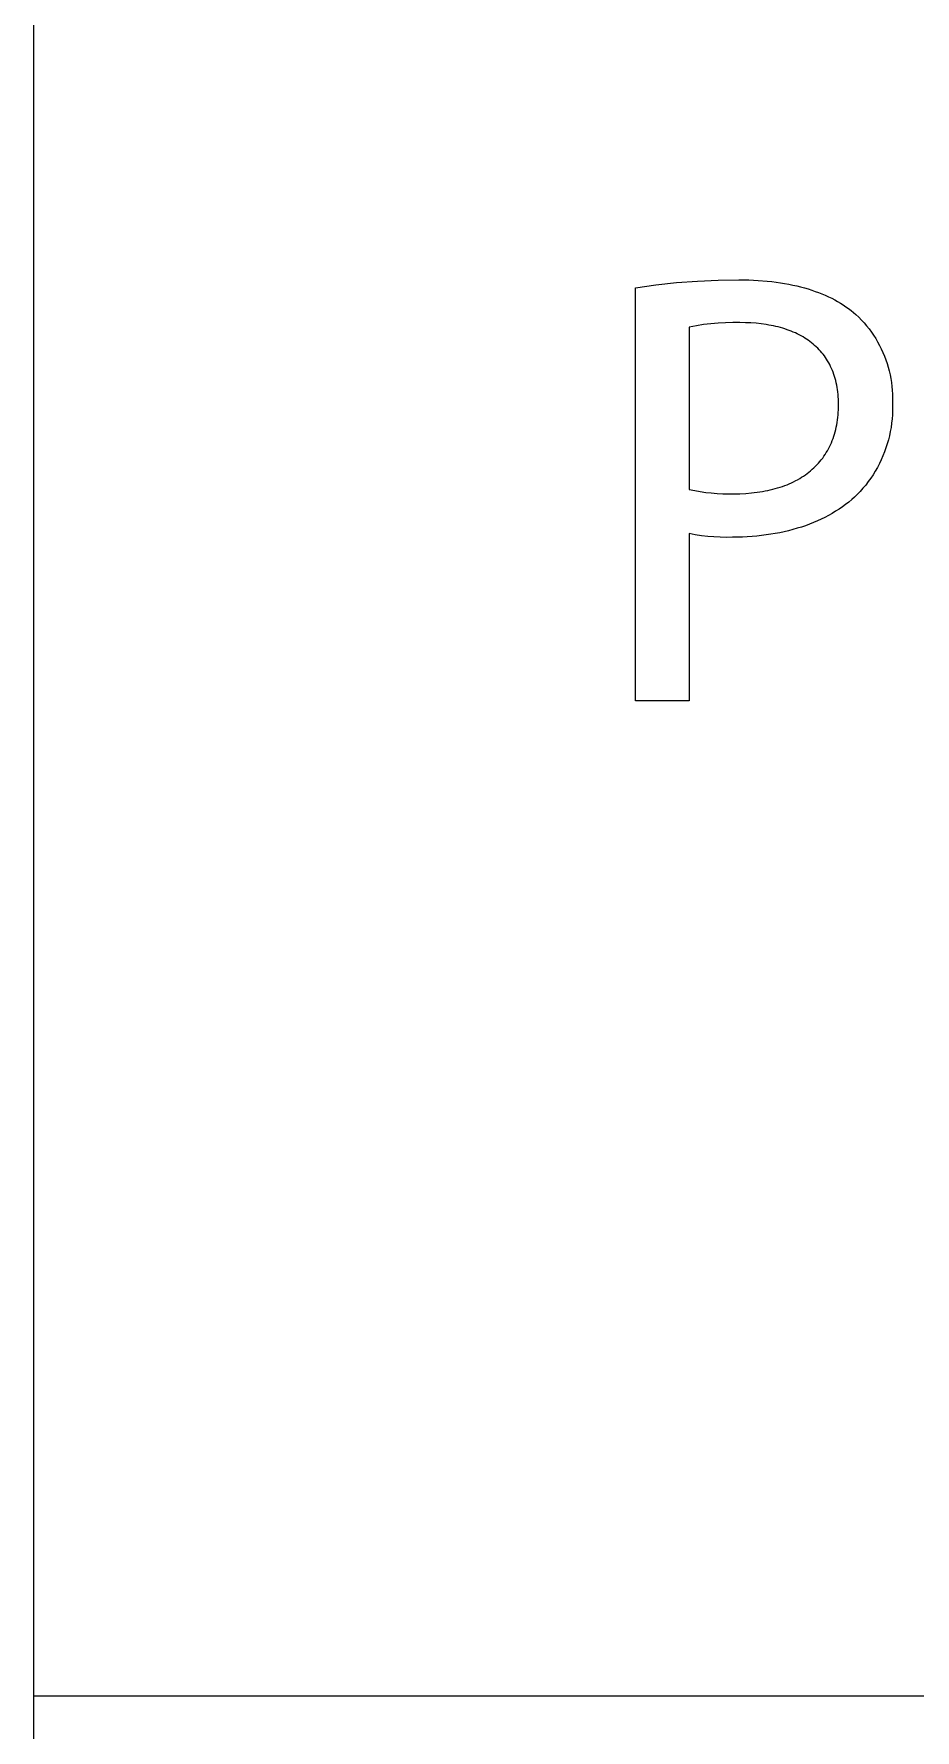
# Model space of a CAD drawing. Header units: millimetres. Extents: x 0 to 4468, y 0 to 3122.
# Drawn here: x 2779.7 to 2843.3, y 122.4 to 244.8 of the extents above; entities that cross this region are included whole.
import ezdxf

# ---------------------------------------------------------------- set-up
doc = ezdxf.new("R2010")
doc.units = ezdxf.units.MM
doc.header["$MEASUREMENT"] = 0
doc.layers.add('Domyślny', color=7, linetype='Continuous', true_color=0x000000)

msp = doc.modelspace()

# ---------------------------------------------------------------- linework, layer by layer
at = {"layer": 'Domyślny', "color": 18, "lineweight": 15, "true_color": 0x000000}
for p, q in [((2779.7, 0), (2779.7, 499.5)), ((2823.13, 226.46), (2824.61, 226.67)), ((2823.13, 196.67), (2823.13, 226.46)), ((2824.61, 226.67), (2826.1, 226.84)), ((2826.1, 226.84), (2827.6, 226.95)), ((2827.6, 226.95), (2829.1, 227.02)), ((2829.1, 227.02), (2830.6, 227.04)), ((2830.6, 227.04), (2831.31, 227.03)), ((2831.31, 227.03), (2831.99, 226.99)), ((2831.99, 226.99), (2832.65, 226.94)), ((2832.65, 226.94), (2832.98, 226.91)), ((2832.98, 226.91), (2833.29, 226.87)), ((2833.29, 226.87), (2833.6, 226.83)), ((2833.6, 226.83), (2833.9, 226.78)), ((2833.9, 226.78), (2834.2, 226.72)), ((2834.2, 226.72), (2834.49, 226.66)), ((2834.49, 226.66), (2834.78, 226.6)), ((2834.78, 226.6), (2835.06, 226.53)), ((2835.06, 226.53), (2835.33, 226.46)), ((2835.33, 226.46), (2835.6, 226.38)), ((2835.6, 226.38), (2835.86, 226.3)), ((2835.86, 226.3), (2836.11, 226.21)), ((2836.11, 226.21), (2836.36, 226.12)), ((2836.36, 226.12), (2836.6, 226.03)), ((2836.6, 226.03), (2836.84, 225.93)), ((2836.84, 225.93), (2837.07, 225.82)), ((2837.07, 225.82), (2837.3, 225.71)), ((2837.3, 225.71), (2837.52, 225.6)), ((2837.52, 225.6), (2837.73, 225.48)), ((2837.73, 225.48), (2837.93, 225.36)), ((2837.93, 225.36), (2838.13, 225.23)), ((2838.13, 225.23), (2838.33, 225.1)), ((2838.33, 225.1), (2838.52, 224.97)), ((2838.52, 224.97), (2838.7, 224.83)), ((2838.7, 224.83), (2838.88, 224.68)), ((2838.88, 224.68), (2839.05, 224.54)), ((2839.05, 224.54), (2839.25, 224.34)), ((2839.25, 224.34), (2839.45, 224.14)), ((2839.45, 224.14), (2839.64, 223.93)), ((2827.53, 223.73), (2827.01, 223.63)), ((2827.01, 223.63), (2827.01, 211.92)), ((2828.05, 223.81), (2827.53, 223.73)), ((2828.58, 223.87), (2828.05, 223.81)), ((2829.1, 223.92), (2828.58, 223.87)), ((2829.63, 223.95), (2829.1, 223.92)), ((2830.16, 223.96), (2829.63, 223.95)), ((2830.68, 223.96), (2830.16, 223.96)), ((2831.08, 223.95), (2830.68, 223.96)), ((2831.47, 223.93), (2831.08, 223.95)), ((2831.85, 223.91), (2831.47, 223.93)), ((2832.22, 223.87), (2831.85, 223.91)), ((2832.58, 223.81), (2832.22, 223.87)), ((2832.76, 223.78), (2832.58, 223.81)), ((2832.93, 223.75), (2832.76, 223.78)), ((2833.1, 223.72), (2832.93, 223.75)), ((2833.27, 223.68), (2833.1, 223.72)), ((2833.44, 223.64), (2833.27, 223.68)), ((2833.6, 223.59), (2833.44, 223.64)), ((2833.77, 223.55), (2833.6, 223.59)), ((2833.92, 223.5), (2833.77, 223.55)), ((2834.08, 223.44), (2833.92, 223.5)), ((2834.23, 223.39), (2834.08, 223.44)), ((2834.38, 223.33), (2834.23, 223.39)), ((2834.53, 223.27), (2834.38, 223.33)), ((2834.68, 223.21), (2834.53, 223.27)), ((2834.82, 223.14), (2834.68, 223.21)), ((2834.96, 223.07), (2834.82, 223.14)), ((2835.09, 223), (2834.96, 223.07)), ((2835.23, 222.92), (2835.09, 223)), ((2835.36, 222.84), (2835.23, 222.92)), ((2835.48, 222.76), (2835.36, 222.84)), ((2835.61, 222.68), (2835.48, 222.76)), ((2839.64, 223.93), (2839.82, 223.72)), ((2839.82, 223.72), (2840, 223.5)), ((2840, 223.5), (2840.17, 223.27)), ((2840.17, 223.27), (2840.33, 223.04)), ((2840.33, 223.04), (2840.48, 222.8)), ((2840.48, 222.8), (2840.62, 222.56)), ((2835.73, 222.59), (2835.61, 222.68)), ((2835.85, 222.5), (2835.73, 222.59)), ((2835.96, 222.4), (2835.85, 222.5)), ((2836.07, 222.31), (2835.96, 222.4)), ((2836.18, 222.21), (2836.07, 222.31)), ((2836.29, 222.11), (2836.18, 222.21)), ((2836.39, 222), (2836.29, 222.11)), ((2836.49, 221.89), (2836.39, 222)), ((2836.58, 221.78), (2836.49, 221.89)), ((2836.68, 221.67), (2836.58, 221.78)), ((2836.77, 221.55), (2836.68, 221.67)), ((2836.85, 221.43), (2836.77, 221.55)), ((2840.62, 222.56), (2840.76, 222.31)), ((2840.76, 222.31), (2840.88, 222.06)), ((2840.88, 222.06), (2841, 221.8)), ((2841, 221.8), (2841.11, 221.54)), ((2841.11, 221.54), (2841.21, 221.28)), ((2836.93, 221.31), (2836.85, 221.43)), ((2837.01, 221.19), (2836.93, 221.31)), ((2837.09, 221.06), (2837.01, 221.19)), ((2837.16, 220.93), (2837.09, 221.06)), ((2837.22, 220.79), (2837.16, 220.93)), ((2837.29, 220.65), (2837.22, 220.79)), ((2837.35, 220.51), (2837.29, 220.65)), ((2837.41, 220.37), (2837.35, 220.51)), ((2837.46, 220.22), (2837.41, 220.37)), ((2841.21, 221.28), (2841.3, 221.01)), ((2841.3, 221.01), (2841.38, 220.74)), ((2841.38, 220.74), (2841.45, 220.47)), ((2841.45, 220.47), (2841.52, 220.19)), ((2837.51, 220.07), (2837.46, 220.22)), ((2837.55, 219.92), (2837.51, 220.07)), ((2837.6, 219.77), (2837.55, 219.92)), ((2837.63, 219.61), (2837.6, 219.77)), ((2837.67, 219.45), (2837.63, 219.61)), ((2837.7, 219.28), (2837.67, 219.45)), ((2837.72, 219.12), (2837.7, 219.28)), ((2837.75, 218.95), (2837.72, 219.12)), ((2841.52, 220.19), (2841.57, 219.91)), ((2841.57, 219.91), (2841.61, 219.63)), ((2841.61, 219.63), (2841.65, 219.35)), ((2841.65, 219.35), (2841.67, 219.07)), ((2837.76, 218.77), (2837.75, 218.95)), ((2837.78, 218.6), (2837.76, 218.77)), ((2837.79, 218.42), (2837.78, 218.6)), ((2837.8, 218.23), (2837.79, 218.42)), ((2837.8, 218.05), (2837.8, 218.23)), ((2837.8, 217.85), (2837.8, 218.05)), ((2841.67, 219.07), (2841.68, 218.79)), ((2841.68, 218.79), (2841.69, 218.51)), ((2841.69, 218.51), (2841.68, 218.23)), ((2841.68, 218.23), (2841.69, 217.92)), ((2841.69, 217.92), (2841.69, 217.61)), ((2837.67, 216.58), (2837.7, 216.75)), ((2837.7, 216.75), (2837.72, 216.93)), ((2837.72, 216.93), (2837.75, 217.11)), ((2837.75, 217.11), (2837.76, 217.29)), ((2837.76, 217.29), (2837.78, 217.48)), ((2837.78, 217.48), (2837.79, 217.66)), ((2837.79, 217.66), (2837.8, 217.85)), ((2841.63, 216.7), (2841.59, 216.39)), ((2841.66, 217), (2841.63, 216.7)), ((2841.68, 217.31), (2841.66, 217)), ((2841.69, 217.61), (2841.68, 217.31)), ((2837.28, 215.28), (2837.34, 215.44)), ((2837.34, 215.44), (2837.4, 215.59)), ((2837.4, 215.59), (2837.45, 215.75)), ((2837.45, 215.75), (2837.5, 215.91)), ((2837.5, 215.91), (2837.55, 216.07)), ((2837.55, 216.07), (2837.59, 216.24)), ((2837.59, 216.24), (2837.63, 216.4)), ((2837.63, 216.4), (2837.67, 216.58)), ((2841.4, 215.5), (2841.31, 215.2)), ((2841.47, 215.79), (2841.4, 215.5)), ((2841.53, 216.09), (2841.47, 215.79)), ((2841.59, 216.39), (2841.53, 216.09)), ((2836.65, 214.18), (2836.74, 214.31)), ((2836.74, 214.31), (2836.83, 214.44)), ((2836.83, 214.44), (2836.91, 214.57)), ((2836.91, 214.57), (2836.99, 214.71)), ((2836.99, 214.71), (2837.07, 214.85)), ((2837.07, 214.85), (2837.14, 214.99)), ((2837.14, 214.99), (2837.21, 215.14)), ((2837.21, 215.14), (2837.28, 215.28)), ((2841, 214.34), (2840.88, 214.06)), ((2841.12, 214.62), (2841, 214.34)), ((2841.22, 214.91), (2841.12, 214.62)), ((2841.31, 215.2), (2841.22, 214.91)), ((2835.27, 212.88), (2835.4, 212.97)), ((2835.4, 212.97), (2835.53, 213.07)), ((2835.53, 213.07), (2835.66, 213.16)), ((2835.66, 213.16), (2835.78, 213.26)), ((2835.78, 213.26), (2835.9, 213.37)), ((2835.9, 213.37), (2836.02, 213.48)), ((2836.02, 213.48), (2836.13, 213.59)), ((2836.13, 213.59), (2836.24, 213.7)), ((2836.24, 213.7), (2836.35, 213.81)), ((2836.35, 213.81), (2836.45, 213.93)), ((2836.45, 213.93), (2836.55, 214.05)), ((2836.55, 214.05), (2836.65, 214.18)), ((2840.29, 212.98), (2840.12, 212.73)), ((2840.45, 213.24), (2840.29, 212.98)), ((2840.6, 213.51), (2840.45, 213.24)), ((2840.75, 213.78), (2840.6, 213.51)), ((2840.88, 214.06), (2840.75, 213.78)), ((2827.01, 211.92), (2827.41, 211.83)), ((2827.41, 211.83), (2827.81, 211.76)), ((2827.81, 211.76), (2828.21, 211.7)), ((2831.91, 211.71), (2832.11, 211.74)), ((2832.11, 211.74), (2832.3, 211.77)), ((2832.3, 211.77), (2832.49, 211.81)), ((2832.49, 211.81), (2832.68, 211.84)), ((2832.68, 211.84), (2832.87, 211.88)), ((2832.87, 211.88), (2833.05, 211.93)), ((2833.05, 211.93), (2833.23, 211.98)), ((2833.23, 211.98), (2833.4, 212.03)), ((2833.4, 212.03), (2833.58, 212.08)), ((2833.58, 212.08), (2833.75, 212.14)), ((2833.75, 212.14), (2833.91, 212.2)), ((2833.91, 212.2), (2834.08, 212.26)), ((2834.08, 212.26), (2834.24, 212.33)), ((2834.24, 212.33), (2834.39, 212.4)), ((2834.39, 212.4), (2834.55, 212.47)), ((2834.55, 212.47), (2834.7, 212.55)), ((2834.7, 212.55), (2834.84, 212.62)), ((2834.84, 212.62), (2834.99, 212.71)), ((2834.99, 212.71), (2835.13, 212.79)), ((2835.13, 212.79), (2835.27, 212.88)), ((2839.36, 211.77), (2839.16, 211.57)), ((2839.56, 212), (2839.36, 211.77)), ((2839.76, 212.23), (2839.56, 212)), ((2839.94, 212.48), (2839.76, 212.23)), ((2840.12, 212.73), (2839.94, 212.48)), ((2828.21, 211.7), (2828.61, 211.66)), ((2828.61, 211.66), (2829.02, 211.62)), ((2829.02, 211.62), (2829.43, 211.61)), ((2829.43, 211.61), (2829.83, 211.6)), ((2829.83, 211.6), (2830.24, 211.61)), ((2830.24, 211.61), (2830.67, 211.61)), ((2830.67, 211.61), (2831.1, 211.63)), ((2831.1, 211.63), (2831.51, 211.67)), ((2831.51, 211.67), (2831.71, 211.69)), ((2831.71, 211.69), (2831.91, 211.71)), ((2838.07, 210.66), (2837.83, 210.49)), ((2838.3, 210.83), (2838.07, 210.66)), ((2838.53, 211), (2838.3, 210.83)), ((2838.75, 211.19), (2838.53, 211)), ((2838.96, 211.37), (2838.75, 211.19)), ((2839.16, 211.57), (2838.96, 211.37)), ((2835.41, 209.3), (2835.11, 209.2)), ((2835.7, 209.41), (2835.41, 209.3)), ((2835.98, 209.52), (2835.7, 209.41)), ((2836.27, 209.64), (2835.98, 209.52)), ((2836.54, 209.77), (2836.27, 209.64)), ((2836.81, 209.9), (2836.54, 209.77)), ((2837.07, 210.04), (2836.81, 209.9)), ((2837.33, 210.19), (2837.07, 210.04)), ((2837.58, 210.34), (2837.33, 210.19)), ((2837.83, 210.49), (2837.58, 210.34)), ((2827.45, 208.65), (2827.01, 208.73)), ((2827.01, 208.73), (2827.01, 196.67)), ((2827.9, 208.58), (2827.45, 208.65)), ((2828.35, 208.53), (2827.9, 208.58)), ((2828.8, 208.49), (2828.35, 208.53)), ((2829.25, 208.47), (2828.8, 208.49)), ((2829.7, 208.46), (2829.25, 208.47)), ((2830.15, 208.47), (2829.7, 208.46)), ((2830.5, 208.47), (2830.15, 208.47)), ((2830.86, 208.48), (2830.5, 208.47)), ((2831.21, 208.5), (2830.86, 208.48)), ((2831.55, 208.52), (2831.21, 208.5)), ((2831.9, 208.55), (2831.55, 208.52)), ((2832.24, 208.59), (2831.9, 208.55)), ((2832.57, 208.63), (2832.24, 208.59)), ((2832.9, 208.68), (2832.57, 208.63)), ((2833.23, 208.73), (2832.9, 208.68)), ((2833.56, 208.79), (2833.23, 208.73)), ((2833.88, 208.86), (2833.56, 208.79)), ((2834.19, 208.94), (2833.88, 208.86)), ((2834.5, 209.02), (2834.19, 208.94)), ((2834.81, 209.11), (2834.5, 209.02)), ((2835.11, 209.2), (2834.81, 209.11)), ((2827.01, 196.67), (2823.13, 196.67)), ((2779.7, 124.86), (4464.07, 124.86))]:
    msp.add_line(p, q, dxfattribs=at)

doc.saveas('drawing.dxf')
